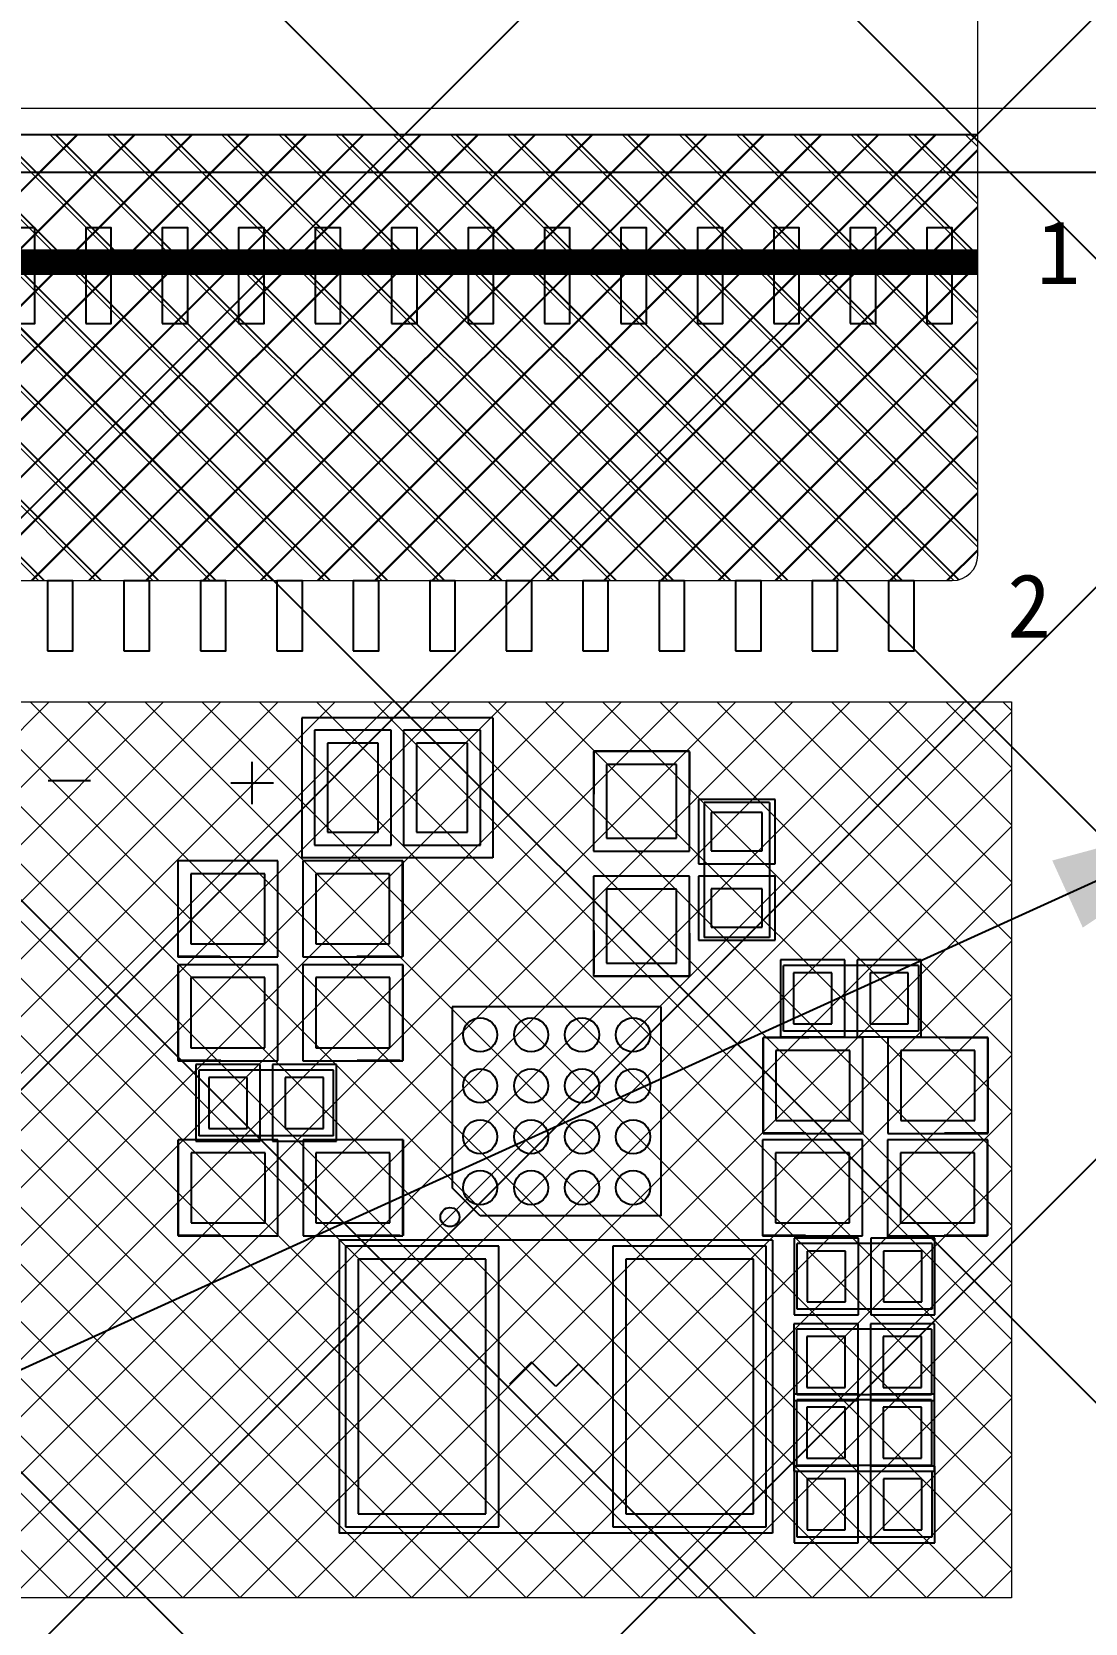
# Model space of a CAD drawing. Header units: millimetres. Extents: x 1773 to 2105, y 395 to 649.
# Drawn here: x 2013.09 to 2021.35, y 526.49 to 538.99 of the extents above; entities that cross this region are included whole.
import ezdxf

# ---------------------------------------------------------------- set-up
doc = ezdxf.new("R2010")
doc.units = ezdxf.units.MM
for name, color, linetype in [('dim', 3, 'Continuous'), ('DST', 253, 'Continuous'), ('TopLayer', 1, 'Continuous'), ('TopOverlay', 2, 'Continuous'), ('TopPaste', 8, 'Continuous'), ('TopSolder', 216, 'Continuous')]:
    doc.layers.add(name, color=color, linetype=linetype)
doc.layers.add('FPC', color=40, linetype='Continuous', lineweight=20)
doc.styles.add('宋体', font='')
doc.styles.get('宋体').set_extended_font_data('SimSun')
doc.dimstyles.new('Z0.8', dxfattribs={"dimscale": 0.8, "dimtxt": 2.5, "dimasz": 2.2, "dimexe": 1.25, "dimexo": 0.625, "dimtad": 0, "dimdsep": 46, "dimtxsty": '宋体', "dimcen": 2.5, "dimadec": 0, "dimazin": 0, "dimtfac": 1, "dimtmove": 0, "dimatfit": 3, "dimfxl": 1, "dimlwd": 25, "dimlwe": 25, "dimarcsym": 0})

# ---------------------------------------------------------------- blocks, each defined once
blk = doc.blocks.new('A$C305E440D')
at = {"layer": 'dim', "ltscale": 0.01}
for points in [[(0.808, 10.393), (0.808, 10.593), (0.058, 10.593), (0.058, 10.393)], [(3.378, 10.093), (3.378, 10.293), (2.828, 10.293), (2.828, 10.093)], [(0.808, 9.793), (0.808, 9.993), (0.058, 9.993), (0.058, 9.793)], [(3.378, 9.493), (3.378, 9.693), (2.828, 9.693), (2.828, 9.493)], [(0.808, 9.193), (0.808, 9.393), (0.058, 9.393), (0.058, 9.193)], [(3.378, 8.893), (3.378, 9.093), (2.828, 9.093), (2.828, 8.893)], [(0.808, 8.593), (0.808, 8.793), (0.058, 8.793), (0.058, 8.593)], [(3.378, 8.293), (3.378, 8.493), (2.828, 8.493), (2.828, 8.293)], [(0.808, 7.993), (0.808, 8.193), (0.058, 8.193), (0.058, 7.993)], [(3.378, 7.693), (3.378, 7.893), (2.828, 7.893), (2.828, 7.693)], [(0.808, 7.393), (0.808, 7.593), (0.058, 7.593), (0.058, 7.393)], [(3.378, 7.093), (3.378, 7.293), (2.828, 7.293), (2.828, 7.093)], [(0.808, 6.793), (0.808, 6.993), (0.058, 6.993), (0.058, 6.793)], [(3.378, 6.493), (3.378, 6.693), (2.828, 6.693), (2.828, 6.493)], [(0.808, 6.193), (0.808, 6.393), (0.058, 6.393), (0.058, 6.193)], [(3.378, 5.893), (3.378, 6.093), (2.828, 6.093), (2.828, 5.893)], [(0.808, 5.593), (0.808, 5.793), (0.058, 5.793), (0.058, 5.593)], [(3.378, 5.293), (3.378, 5.493), (2.828, 5.493), (2.828, 5.293)], [(0.808, 4.993), (0.808, 5.193), (0.058, 5.193), (0.058, 4.993)], [(3.378, 4.693), (3.378, 4.893), (2.828, 4.893), (2.828, 4.693)], [(0.808, 4.393), (0.808, 4.593), (0.058, 4.593), (0.058, 4.393)], [(3.378, 4.093), (3.378, 4.293), (2.828, 4.293), (2.828, 4.093)], [(0.808, 3.793), (0.808, 3.993), (0.058, 3.993), (0.058, 3.793)], [(3.378, 3.493), (3.378, 3.693), (2.828, 3.693), (2.828, 3.493)], [(0.808, 3.193), (0.808, 3.393), (0.058, 3.393), (0.058, 3.193)], [(3.378, 2.893), (3.378, 3.093), (2.828, 3.093), (2.828, 2.893)], [(0.808, 2.593), (0.808, 2.793), (0.058, 2.793), (0.058, 2.593)], [(3.378, 2.293), (3.378, 2.493), (2.828, 2.493), (2.828, 2.293)], [(0.808, 1.993), (0.808, 2.193), (0.058, 2.193), (0.058, 1.993)], [(3.378, 1.693), (3.378, 1.893), (2.828, 1.893), (2.828, 1.693)], [(0.808, 1.393), (0.808, 1.593), (0.058, 1.593), (0.058, 1.393)]]:
    blk.add_lwpolyline(points, close=True, dxfattribs=at)
at = {"layer": 'dim', "ltscale": 0.01, "char_height": 0.5, "width": 1.55571, "attachment_point": 1, "rotation": 90}
for s, insert in [('1', (0, 11.257)), ('2', (2.774, 11.026)), ('31', (0.019, 0)), ('30', (2.973, 0.013))]:
    blk.add_mtext(s, dxfattribs=dict(at, insert=insert))
blk = doc.blocks.new('er3333')
at = {"ltscale": 0.01}
h = blk.add_hatch(dxfattribs=at)
h.set_pattern_fill('ANSI37', color=0, scale=0.1, style=0)
h.set_pattern_definition([(135, (3107.88084, -193.00756), (0.2245064, 0.2245064), []), (45, (3107.88084, -193.00756), (0.2245064, -0.2245064), [])])
h.paths.add_polyline_path([(1647.95, 478.854), (1647.95, 482.154, -0.414214), (1648.15, 482.354), (1657.35, 482.354, -0.414214), (1657.55, 482.154), (1657.55, 478.854)])
at = {"color": 0, "ltscale": 0.01}
blk.add_line((1647.95, 478.854), (1657.55, 478.854), dxfattribs=at)
at = {"layer": 'dim', "color": 0, "ltscale": 0.01, "const_width": 0.2}
blk.add_lwpolyline([(1657.55, 479.854), (1647.95, 479.854)], dxfattribs=at)
at = {"layer": 'FPC'}
for p, q in [((1657.35, 482.354), (1648.15, 482.354)), ((1647.95, 482.154), (1647.95, 477.409))]:
    blk.add_line(p, q, dxfattribs=at)
blk.add_arc((1648.15, 482.154), 0.2, 90, 180, dxfattribs=at)
blk = doc.blocks.new('BV6802_1')
at = {"layer": 'TopLayer'}
for centre in [(0, 0.04724), (0.01575, 0.04724), (0.0315, 0.04724), (0.04724, 0.04724), (0, 0.0315), (0.01575, 0.0315), (0.0315, 0.0315), (0.04724, 0.0315), (0, 0.01575), (0.01575, 0.01575), (0.0315, 0.01575), (0.04724, 0.01575), (0, 0), (0.01575, 0), (0.0315, 0), (0.04724, 0)]:
    blk.add_circle(centre, 0.00528, dxfattribs=at)
at = {"layer": 'TopOverlay'}
for p, q in [((-0.00866, 0.05591), (-0.00866, 0)), ((0.05591, 0.05591), (-0.00866, 0.05591)), ((0.05591, -0.00866), (0.05591, 0.05591)), ((0, -0.00866), (-0.00866, 0)), ((0.05591, -0.00866), (0, -0.00866))]:
    blk.add_line(p, q, dxfattribs=at)
blk.add_circle((-0.00932, -0.00907), 0.00295, dxfattribs=at)
at = {"layer": 'TopPaste'}
for centre in [(0, 0.04724), (0.01575, 0.04724), (0.0315, 0.04724), (0.04724, 0.04724), (0, 0.0315), (0.01575, 0.0315), (0.0315, 0.0315), (0.04724, 0.0315), (0, 0.01575), (0.01575, 0.01575), (0.0315, 0.01575), (0.04724, 0.01575), (0, 0), (0.01575, 0), (0.0315, 0), (0.04724, 0)]:
    blk.add_circle(centre, 0.00528, dxfattribs=at)
blk = doc.blocks.new('0201_3')
at = {"layer": 'TopLayer'}
for p, q in [((0.00591, 0.00787), (-0.00591, 0.00787)), ((-0.00591, 0.00787), (-0.00591, -0.00787)), ((0.00591, -0.00787), (0.00591, 0.00787)), ((0.02953, 0.00787), (0.01772, 0.00787)), ((0.01772, 0.00787), (0.01772, -0.00787)), ((0.02953, -0.00787), (0.02953, 0.00787)), ((-0.00591, -0.00787), (0.00591, -0.00787)), ((0.01772, -0.00787), (0.02953, -0.00787))]:
    blk.add_line(p, q, dxfattribs=at)
at = {"layer": 'TopOverlay'}
for p, q in [((0.03262, 0.01012), (-0.00903, 0.01012)), ((-0.00903, -0.01016), (-0.00903, 0.01012)), ((0.03262, -0.01016), (0.03262, 0.01012)), ((0.03262, -0.01016), (-0.00903, -0.01016))]:
    blk.add_line(p, q, dxfattribs=at)
at = {"layer": 'TopPaste'}
for p, q in [((0.00591, 0.00787), (-0.00591, 0.00787)), ((-0.00591, 0.00787), (-0.00591, -0.00787)), ((0.00591, -0.00787), (0.00591, 0.00787)), ((0.02953, 0.00787), (0.01772, 0.00787)), ((0.01772, 0.00787), (0.01772, -0.00787)), ((0.02953, -0.00787), (0.02953, 0.00787)), ((-0.00591, -0.00787), (0.00591, -0.00787)), ((0.01772, -0.00787), (0.02953, -0.00787))]:
    blk.add_line(p, q, dxfattribs=at)
at = {"layer": 'TopSolder'}
for p, q in [((0.00991, 0.01187), (-0.00991, 0.01187)), ((-0.00991, 0.01187), (-0.00991, -0.01187)), ((0.00991, -0.01187), (0.00991, 0.01187)), ((0.03353, 0.01187), (0.01372, 0.01187)), ((0.01372, 0.01187), (0.01372, -0.01187)), ((0.03353, -0.01187), (0.03353, 0.01187)), ((-0.00991, -0.01187), (0.00991, -0.01187)), ((0.01372, -0.01187), (0.03353, -0.01187))]:
    blk.add_line(p, q, dxfattribs=at)
blk = doc.blocks.new('0201_4')
at = {"layer": 'TopLayer'}
for p, q in [((0.00591, 0.00787), (-0.00591, 0.00787)), ((-0.00591, 0.00787), (-0.00591, -0.00787)), ((0.00591, -0.00787), (0.00591, 0.00787)), ((0.02953, 0.00787), (0.01772, 0.00787)), ((0.01772, 0.00787), (0.01772, -0.00787)), ((0.02953, -0.00787), (0.02953, 0.00787)), ((-0.00591, -0.00787), (0.00591, -0.00787)), ((0.01772, -0.00787), (0.02953, -0.00787))]:
    blk.add_line(p, q, dxfattribs=at)
at = {"layer": 'TopOverlay'}
for p, q in [((-0.00903, 0.01012), (0.03262, 0.01012)), ((-0.00903, -0.01016), (-0.00903, 0.01012)), ((0.03262, 0.01012), (0.03262, -0.01016)), ((-0.00903, -0.01016), (0.03262, -0.01016))]:
    blk.add_line(p, q, dxfattribs=at)
at = {"layer": 'TopPaste'}
for p, q in [((0.00591, 0.00787), (-0.00591, 0.00787)), ((-0.00591, 0.00787), (-0.00591, -0.00787)), ((0.00591, -0.00787), (0.00591, 0.00787)), ((0.02953, 0.00787), (0.01772, 0.00787)), ((0.01772, 0.00787), (0.01772, -0.00787)), ((0.02953, -0.00787), (0.02953, 0.00787)), ((-0.00591, -0.00787), (0.00591, -0.00787)), ((0.01772, -0.00787), (0.02953, -0.00787))]:
    blk.add_line(p, q, dxfattribs=at)
at = {"layer": 'TopSolder'}
for p, q in [((0.00991, 0.01187), (-0.00991, 0.01187)), ((-0.00991, 0.01187), (-0.00991, -0.01187)), ((0.00991, -0.01187), (0.00991, 0.01187)), ((0.03353, 0.01187), (0.01372, 0.01187)), ((0.01372, 0.01187), (0.01372, -0.01187)), ((0.03353, -0.01187), (0.03353, 0.01187)), ((-0.00991, -0.01187), (0.00991, -0.01187)), ((0.01372, -0.01187), (0.03353, -0.01187))]:
    blk.add_line(p, q, dxfattribs=at)
blk = doc.blocks.new('2_2_H_1_8A_201610_7')
at = {"layer": 'TopLayer'}
for p, q in [((0.01969, 0.03937), (-0.01969, 0.03937)), ((-0.01969, 0.03937), (-0.01969, -0.03937)), ((0.01969, -0.03937), (0.01969, 0.03937)), ((0.10236, 0.03937), (0.06299, 0.03937)), ((0.06299, 0.03937), (0.06299, -0.03937)), ((0.10236, -0.03937), (0.10236, 0.03937)), ((-0.01969, -0.03937), (0.01969, -0.03937)), ((0.06299, -0.03937), (0.10236, -0.03937))]:
    blk.add_line(p, q, dxfattribs=at)
at = {"layer": 'TopOverlay'}
for p, q in [((-0.02559, 0.04528), (0.10827, 0.04528)), ((-0.02559, -0.04528), (-0.02559, 0.04528)), ((0.10827, -0.04528), (0.10827, 0.04528)), ((0.02815, -0.00075), (0.03437, -0.00697)), ((0.03437, -0.00697), (0.04134, 0)), ((0.04134, 0), (0.0489, -0.00756)), ((0.0489, -0.00756), (0.05567, -0.00079)), ((-0.02559, -0.04528), (0.10827, -0.04528))]:
    blk.add_line(p, q, dxfattribs=at)
at = {"layer": 'TopPaste'}
for p, q in [((0.01969, 0.03937), (-0.01969, 0.03937)), ((-0.01969, 0.03937), (-0.01969, -0.03937)), ((0.01969, -0.03937), (0.01969, 0.03937)), ((0.10236, 0.03937), (0.06299, 0.03937)), ((0.06299, 0.03937), (0.06299, -0.03937)), ((0.10236, -0.03937), (0.10236, 0.03937)), ((-0.01969, -0.03937), (0.01969, -0.03937)), ((0.06299, -0.03937), (0.10236, -0.03937))]:
    blk.add_line(p, q, dxfattribs=at)
at = {"layer": 'TopSolder'}
for p, q in [((0.02369, 0.04337), (-0.02369, 0.04337)), ((-0.02369, 0.04337), (-0.02369, -0.04337)), ((0.02369, -0.04337), (0.02369, 0.04337)), ((0.10636, 0.04337), (0.05899, 0.04337)), ((0.05899, 0.04337), (0.05899, -0.04337)), ((0.10636, -0.04337), (0.10636, 0.04337)), ((-0.02369, -0.04337), (0.02369, -0.04337)), ((0.05899, -0.04337), (0.10636, -0.04337))]:
    blk.add_line(p, q, dxfattribs=at)
blk = doc.blocks.new('LRB521BS_30T5G_SDO882_0_48_9')
at = {"layer": 'TopLayer'}
for p, q in [((0.00787, 0.01378), (-0.00787, 0.01378)), ((-0.00787, 0.01378), (-0.00787, -0.01378)), ((0.00787, -0.01378), (0.00787, 0.01378)), ((0.03543, 0.01378), (0.01969, 0.01378)), ((0.01969, 0.01378), (0.01969, -0.01378)), ((0.03543, -0.01378), (0.03543, 0.01378)), ((-0.00787, -0.01378), (0.00787, -0.01378)), ((0.01969, -0.01378), (0.03543, -0.01378))]:
    blk.add_line(p, q, dxfattribs=at)
at = {"layer": 'TopOverlay'}
for p, q in [((-0.01575, 0.02165), (0.04331, 0.02165)), ((-0.01575, -0.02165), (-0.01575, 0.02165)), ((0.04331, -0.02165), (0.04331, 0.02165)), ((0.05865, 0.00511), (0.05865, -0.00801)), ((0.05209, -0.00145), (0.06521, -0.00145)), ((0.10856, -0.00214), (0.12168, -0.00214)), ((-0.01575, -0.02165), (0.04331, -0.02165))]:
    blk.add_line(p, q, dxfattribs=at)
at = {"layer": 'TopPaste'}
for p, q in [((0.00787, 0.01378), (-0.00787, 0.01378)), ((-0.00787, 0.01378), (-0.00787, -0.01378)), ((0.00787, -0.01378), (0.00787, 0.01378)), ((0.03543, 0.01378), (0.01969, 0.01378)), ((0.01969, 0.01378), (0.01969, -0.01378)), ((0.03543, -0.01378), (0.03543, 0.01378)), ((-0.00787, -0.01378), (0.00787, -0.01378)), ((0.01969, -0.01378), (0.03543, -0.01378))]:
    blk.add_line(p, q, dxfattribs=at)
at = {"layer": 'TopSolder'}
for p, q in [((0.01187, 0.01778), (-0.01187, 0.01778)), ((-0.01187, 0.01778), (-0.01187, -0.01778)), ((0.01187, -0.01778), (0.01187, 0.01778)), ((0.03943, 0.01778), (0.01569, 0.01778)), ((0.01569, 0.01778), (0.01569, -0.01778)), ((0.03943, -0.01778), (0.03943, 0.01778)), ((-0.01187, -0.01778), (0.01187, -0.01778)), ((0.01569, -0.01778), (0.03943, -0.01778))]:
    blk.add_line(p, q, dxfattribs=at)
blk = doc.blocks.new('PCBC_________1_11')
at = {"layer": 'TopLayer'}
for p, q in [((-0.01142, 0.01083), (-0.01142, -0.01083)), ((0.01142, 0.01083), (-0.01142, 0.01083)), ((0.01142, -0.01083), (0.01142, 0.01083)), ((0.02717, 0.01083), (0.02717, -0.01083)), ((0.05, 0.01083), (0.02717, 0.01083)), ((0.05, -0.01083), (0.05, 0.01083)), ((-0.01142, -0.01083), (0.01142, -0.01083)), ((0.02717, -0.01083), (0.05, -0.01083))]:
    blk.add_line(p, q, dxfattribs=at)
at = {"layer": 'TopOverlay'}
for p, q in [((-0.01547, -0.01476), (-0.01547, 0.01476)), ((-0.0013, 0.01476), (-0.01461, 0.01476)), ((0.05413, 0.01476), (0.04083, 0.01476)), ((0.05406, -0.01476), (0.05406, 0.01476)), ((-0.0022, -0.01476), (-0.01551, -0.01476)), ((0.05394, -0.01476), (0.04063, -0.01476))]:
    blk.add_line(p, q, dxfattribs=at)
at = {"layer": 'TopPaste'}
for p, q in [((-0.01142, 0.01083), (-0.01142, -0.01083)), ((0.01142, 0.01083), (-0.01142, 0.01083)), ((0.01142, -0.01083), (0.01142, 0.01083)), ((0.02717, 0.01083), (0.02717, -0.01083)), ((0.05, 0.01083), (0.02717, 0.01083)), ((0.05, -0.01083), (0.05, 0.01083)), ((-0.01142, -0.01083), (0.01142, -0.01083)), ((0.02717, -0.01083), (0.05, -0.01083))]:
    blk.add_line(p, q, dxfattribs=at)
at = {"layer": 'TopSolder'}
for p, q in [((-0.01542, 0.01483), (-0.01542, -0.01483)), ((0.01542, 0.01483), (-0.01542, 0.01483)), ((0.01542, -0.01483), (0.01542, 0.01483)), ((0.02317, 0.01483), (0.02317, -0.01483)), ((0.054, 0.01483), (0.02317, 0.01483)), ((0.054, -0.01483), (0.054, 0.01483)), ((-0.01542, -0.01483), (0.01542, -0.01483)), ((0.02317, -0.01483), (0.054, -0.01483))]:
    blk.add_line(p, q, dxfattribs=at)
blk = doc.blocks.new('PCBC_________1_12')
at = {"layer": 'TopLayer'}
for p, q in [((-0.01142, 0.01083), (-0.01142, -0.01083)), ((0.01142, 0.01083), (-0.01142, 0.01083)), ((0.01142, -0.01083), (0.01142, 0.01083)), ((0.02717, 0.01083), (0.02717, -0.01083)), ((0.05, 0.01083), (0.02717, 0.01083)), ((0.05, -0.01083), (0.05, 0.01083)), ((-0.01142, -0.01083), (0.01142, -0.01083)), ((0.02717, -0.01083), (0.05, -0.01083))]:
    blk.add_line(p, q, dxfattribs=at)
at = {"layer": 'TopOverlay'}
for p, q in [((-0.01547, 0.01476), (-0.01547, -0.01476)), ((-0.0013, 0.01476), (-0.01461, 0.01476)), ((0.05413, 0.01476), (0.04083, 0.01476)), ((0.05406, 0.01476), (0.05406, -0.01476)), ((-0.0022, -0.01476), (-0.01551, -0.01476)), ((0.05394, -0.01476), (0.04063, -0.01476))]:
    blk.add_line(p, q, dxfattribs=at)
at = {"layer": 'TopPaste'}
for p, q in [((-0.01142, 0.01083), (-0.01142, -0.01083)), ((0.01142, 0.01083), (-0.01142, 0.01083)), ((0.01142, -0.01083), (0.01142, 0.01083)), ((0.02717, 0.01083), (0.02717, -0.01083)), ((0.05, 0.01083), (0.02717, 0.01083)), ((0.05, -0.01083), (0.05, 0.01083)), ((-0.01142, -0.01083), (0.01142, -0.01083)), ((0.02717, -0.01083), (0.05, -0.01083))]:
    blk.add_line(p, q, dxfattribs=at)
at = {"layer": 'TopSolder'}
for p, q in [((-0.01542, 0.01483), (-0.01542, -0.01483)), ((0.01542, 0.01483), (-0.01542, 0.01483)), ((0.01542, -0.01483), (0.01542, 0.01483)), ((0.02317, 0.01483), (0.02317, -0.01483)), ((0.054, 0.01483), (0.02317, 0.01483)), ((0.054, -0.01483), (0.054, 0.01483)), ((-0.01542, -0.01483), (0.01542, -0.01483)), ((0.02317, -0.01483), (0.054, -0.01483))]:
    blk.add_line(p, q, dxfattribs=at)
blk = doc.blocks.new('PCBC_________1_13')
at = {"layer": 'TopLayer'}
for p, q in [((-0.01142, 0.01083), (-0.01142, -0.01083)), ((0.01142, 0.01083), (-0.01142, 0.01083)), ((0.01142, -0.01083), (0.01142, 0.01083)), ((0.02717, 0.01083), (0.02717, -0.01083)), ((0.05, 0.01083), (0.02717, 0.01083)), ((0.05, -0.01083), (0.05, 0.01083)), ((-0.01142, -0.01083), (0.01142, -0.01083)), ((0.02717, -0.01083), (0.05, -0.01083))]:
    blk.add_line(p, q, dxfattribs=at)
at = {"layer": 'TopOverlay'}
for p, q in [((-0.01547, 0.01476), (-0.01547, -0.01476)), ((-0.0013, 0.01476), (-0.01461, 0.01476)), ((0.05413, 0.01476), (0.04083, 0.01476)), ((0.05406, 0.01476), (0.05406, -0.01476)), ((-0.0022, -0.01476), (-0.01551, -0.01476)), ((0.05394, -0.01476), (0.04063, -0.01476))]:
    blk.add_line(p, q, dxfattribs=at)
at = {"layer": 'TopPaste'}
for p, q in [((-0.01142, 0.01083), (-0.01142, -0.01083)), ((0.01142, 0.01083), (-0.01142, 0.01083)), ((0.01142, -0.01083), (0.01142, 0.01083)), ((0.02717, 0.01083), (0.02717, -0.01083)), ((0.05, 0.01083), (0.02717, 0.01083)), ((0.05, -0.01083), (0.05, 0.01083)), ((-0.01142, -0.01083), (0.01142, -0.01083)), ((0.02717, -0.01083), (0.05, -0.01083))]:
    blk.add_line(p, q, dxfattribs=at)
at = {"layer": 'TopSolder'}
for p, q in [((-0.01542, 0.01483), (-0.01542, -0.01483)), ((0.01542, 0.01483), (-0.01542, 0.01483)), ((0.01542, -0.01483), (0.01542, 0.01483)), ((0.02317, 0.01483), (0.02317, -0.01483)), ((0.054, 0.01483), (0.02317, 0.01483)), ((0.054, -0.01483), (0.054, 0.01483)), ((-0.01542, -0.01483), (0.01542, -0.01483)), ((0.02317, -0.01483), (0.054, -0.01483))]:
    blk.add_line(p, q, dxfattribs=at)
blk = doc.blocks.new('PCBC_________1_14')
at = {"layer": 'TopLayer'}
for p, q in [((-0.01142, 0.01083), (-0.01142, -0.01083)), ((0.01142, 0.01083), (-0.01142, 0.01083)), ((0.01142, -0.01083), (0.01142, 0.01083)), ((0.02717, 0.01083), (0.02717, -0.01083)), ((0.05, 0.01083), (0.02717, 0.01083)), ((0.05, -0.01083), (0.05, 0.01083)), ((-0.01142, -0.01083), (0.01142, -0.01083)), ((0.02717, -0.01083), (0.05, -0.01083))]:
    blk.add_line(p, q, dxfattribs=at)
at = {"layer": 'TopOverlay'}
for p, q in [((-0.01547, -0.01476), (-0.01547, 0.01476)), ((-0.01461, 0.01476), (-0.0013, 0.01476)), ((0.04083, 0.01476), (0.05413, 0.01476)), ((0.05406, -0.01476), (0.05406, 0.01476)), ((-0.01551, -0.01476), (-0.0022, -0.01476)), ((0.04063, -0.01476), (0.05394, -0.01476))]:
    blk.add_line(p, q, dxfattribs=at)
at = {"layer": 'TopPaste'}
for p, q in [((-0.01142, 0.01083), (-0.01142, -0.01083)), ((0.01142, 0.01083), (-0.01142, 0.01083)), ((0.01142, -0.01083), (0.01142, 0.01083)), ((0.02717, 0.01083), (0.02717, -0.01083)), ((0.05, 0.01083), (0.02717, 0.01083)), ((0.05, -0.01083), (0.05, 0.01083)), ((-0.01142, -0.01083), (0.01142, -0.01083)), ((0.02717, -0.01083), (0.05, -0.01083))]:
    blk.add_line(p, q, dxfattribs=at)
at = {"layer": 'TopSolder'}
for p, q in [((-0.01542, 0.01483), (-0.01542, -0.01483)), ((0.01542, 0.01483), (-0.01542, 0.01483)), ((0.01542, -0.01483), (0.01542, 0.01483)), ((0.02317, 0.01483), (0.02317, -0.01483)), ((0.054, 0.01483), (0.02317, 0.01483)), ((0.054, -0.01483), (0.054, 0.01483)), ((-0.01542, -0.01483), (0.01542, -0.01483)), ((0.02317, -0.01483), (0.054, -0.01483))]:
    blk.add_line(p, q, dxfattribs=at)
blk = doc.blocks.new('PCBC_________1_15')
at = {"layer": 'TopLayer'}
for p, q in [((-0.01142, 0.01083), (-0.01142, -0.01083)), ((0.01142, 0.01083), (-0.01142, 0.01083)), ((0.01142, -0.01083), (0.01142, 0.01083)), ((0.02717, 0.01083), (0.02717, -0.01083)), ((0.05, 0.01083), (0.02717, 0.01083)), ((0.05, -0.01083), (0.05, 0.01083)), ((-0.01142, -0.01083), (0.01142, -0.01083)), ((0.02717, -0.01083), (0.05, -0.01083))]:
    blk.add_line(p, q, dxfattribs=at)
at = {"layer": 'TopOverlay'}
for p, q in [((-0.01547, -0.01476), (-0.01547, 0.01476)), ((-0.01461, 0.01476), (-0.0013, 0.01476)), ((0.04083, 0.01476), (0.05413, 0.01476)), ((0.05406, -0.01476), (0.05406, 0.01476)), ((-0.01551, -0.01476), (-0.0022, -0.01476)), ((0.04063, -0.01476), (0.05394, -0.01476))]:
    blk.add_line(p, q, dxfattribs=at)
at = {"layer": 'TopPaste'}
for p, q in [((-0.01142, 0.01083), (-0.01142, -0.01083)), ((0.01142, 0.01083), (-0.01142, 0.01083)), ((0.01142, -0.01083), (0.01142, 0.01083)), ((0.02717, 0.01083), (0.02717, -0.01083)), ((0.05, 0.01083), (0.02717, 0.01083)), ((0.05, -0.01083), (0.05, 0.01083)), ((-0.01142, -0.01083), (0.01142, -0.01083)), ((0.02717, -0.01083), (0.05, -0.01083))]:
    blk.add_line(p, q, dxfattribs=at)
at = {"layer": 'TopSolder'}
for p, q in [((-0.01542, 0.01483), (-0.01542, -0.01483)), ((0.01542, 0.01483), (-0.01542, 0.01483)), ((0.01542, -0.01483), (0.01542, 0.01483)), ((0.02317, 0.01483), (0.02317, -0.01483)), ((0.054, 0.01483), (0.02317, 0.01483)), ((0.054, -0.01483), (0.054, 0.01483)), ((-0.01542, -0.01483), (0.01542, -0.01483)), ((0.02317, -0.01483), (0.054, -0.01483))]:
    blk.add_line(p, q, dxfattribs=at)
blk = doc.blocks.new('0201_16')
at = {"layer": 'TopLayer'}
for p, q in [((0.00591, 0.00787), (-0.00591, 0.00787)), ((-0.00591, 0.00787), (-0.00591, -0.00787)), ((0.00591, -0.00787), (0.00591, 0.00787)), ((0.02953, 0.00787), (0.01772, 0.00787)), ((0.01772, 0.00787), (0.01772, -0.00787)), ((0.02953, -0.00787), (0.02953, 0.00787)), ((-0.00591, -0.00787), (0.00591, -0.00787)), ((0.01772, -0.00787), (0.02953, -0.00787))]:
    blk.add_line(p, q, dxfattribs=at)
at = {"layer": 'TopOverlay'}
for p, q in [((0.03262, 0.01012), (-0.00903, 0.01012)), ((-0.00903, 0.01012), (-0.00903, -0.01016)), ((0.03262, -0.01016), (0.03262, 0.01012)), ((0.03262, -0.01016), (-0.00903, -0.01016))]:
    blk.add_line(p, q, dxfattribs=at)
at = {"layer": 'TopPaste'}
for p, q in [((0.00591, 0.00787), (-0.00591, 0.00787)), ((-0.00591, 0.00787), (-0.00591, -0.00787)), ((0.00591, -0.00787), (0.00591, 0.00787)), ((0.02953, 0.00787), (0.01772, 0.00787)), ((0.01772, 0.00787), (0.01772, -0.00787)), ((0.02953, -0.00787), (0.02953, 0.00787)), ((-0.00591, -0.00787), (0.00591, -0.00787)), ((0.01772, -0.00787), (0.02953, -0.00787))]:
    blk.add_line(p, q, dxfattribs=at)
at = {"layer": 'TopSolder'}
for p, q in [((0.00991, 0.01187), (-0.00991, 0.01187)), ((-0.00991, 0.01187), (-0.00991, -0.01187)), ((0.00991, -0.01187), (0.00991, 0.01187)), ((0.03353, 0.01187), (0.01372, 0.01187)), ((0.01372, 0.01187), (0.01372, -0.01187)), ((0.03353, -0.01187), (0.03353, 0.01187)), ((-0.00991, -0.01187), (0.00991, -0.01187)), ((0.01372, -0.01187), (0.03353, -0.01187))]:
    blk.add_line(p, q, dxfattribs=at)
blk = doc.blocks.new('PCBC_________1_17')
at = {"layer": 'TopLayer'}
for p, q in [((-0.01142, 0.01083), (-0.01142, -0.01083)), ((0.01142, 0.01083), (-0.01142, 0.01083)), ((0.01142, -0.01083), (0.01142, 0.01083)), ((0.02717, 0.01083), (0.02717, -0.01083)), ((0.05, 0.01083), (0.02717, 0.01083)), ((0.05, -0.01083), (0.05, 0.01083)), ((-0.01142, -0.01083), (0.01142, -0.01083)), ((0.02717, -0.01083), (0.05, -0.01083))]:
    blk.add_line(p, q, dxfattribs=at)
at = {"layer": 'TopOverlay'}
for p, q in [((-0.01547, -0.01476), (-0.01547, 0.01476)), ((-0.01461, 0.01476), (-0.0013, 0.01476)), ((0.04083, 0.01476), (0.05413, 0.01476)), ((0.05406, -0.01476), (0.05406, 0.01476)), ((-0.01551, -0.01476), (-0.0022, -0.01476)), ((0.04063, -0.01476), (0.05394, -0.01476))]:
    blk.add_line(p, q, dxfattribs=at)
at = {"layer": 'TopPaste'}
for p, q in [((-0.01142, 0.01083), (-0.01142, -0.01083)), ((0.01142, 0.01083), (-0.01142, 0.01083)), ((0.01142, -0.01083), (0.01142, 0.01083)), ((0.02717, 0.01083), (0.02717, -0.01083)), ((0.05, 0.01083), (0.02717, 0.01083)), ((0.05, -0.01083), (0.05, 0.01083)), ((-0.01142, -0.01083), (0.01142, -0.01083)), ((0.02717, -0.01083), (0.05, -0.01083))]:
    blk.add_line(p, q, dxfattribs=at)
at = {"layer": 'TopSolder'}
for p, q in [((-0.01542, 0.01483), (-0.01542, -0.01483)), ((0.01542, 0.01483), (-0.01542, 0.01483)), ((0.01542, -0.01483), (0.01542, 0.01483)), ((0.02317, 0.01483), (0.02317, -0.01483)), ((0.054, 0.01483), (0.02317, 0.01483)), ((0.054, -0.01483), (0.054, 0.01483)), ((-0.01542, -0.01483), (0.01542, -0.01483)), ((0.02317, -0.01483), (0.054, -0.01483))]:
    blk.add_line(p, q, dxfattribs=at)
blk = doc.blocks.new('0201_22')
at = {"layer": 'TopLayer'}
for p, q in [((0.00591, 0.00787), (-0.00591, 0.00787)), ((-0.00591, 0.00787), (-0.00591, -0.00787)), ((0.00591, -0.00787), (0.00591, 0.00787)), ((0.02953, 0.00787), (0.01772, 0.00787)), ((0.01772, 0.00787), (0.01772, -0.00787)), ((0.02953, -0.00787), (0.02953, 0.00787)), ((-0.00591, -0.00787), (0.00591, -0.00787)), ((0.01772, -0.00787), (0.02953, -0.00787))]:
    blk.add_line(p, q, dxfattribs=at)
at = {"layer": 'TopOverlay'}
for p, q in [((-0.00903, 0.01012), (0.03262, 0.01012)), ((-0.00903, -0.01016), (-0.00903, 0.01012)), ((0.03262, 0.01012), (0.03262, -0.01016)), ((-0.00903, -0.01016), (0.03262, -0.01016))]:
    blk.add_line(p, q, dxfattribs=at)
at = {"layer": 'TopPaste'}
for p, q in [((0.00591, 0.00787), (-0.00591, 0.00787)), ((-0.00591, 0.00787), (-0.00591, -0.00787)), ((0.00591, -0.00787), (0.00591, 0.00787)), ((0.02953, 0.00787), (0.01772, 0.00787)), ((0.01772, 0.00787), (0.01772, -0.00787)), ((0.02953, -0.00787), (0.02953, 0.00787)), ((-0.00591, -0.00787), (0.00591, -0.00787)), ((0.01772, -0.00787), (0.02953, -0.00787))]:
    blk.add_line(p, q, dxfattribs=at)
at = {"layer": 'TopSolder'}
for p, q in [((0.00991, 0.01187), (-0.00991, 0.01187)), ((-0.00991, 0.01187), (-0.00991, -0.01187)), ((0.00991, -0.01187), (0.00991, 0.01187)), ((0.03353, 0.01187), (0.01372, 0.01187)), ((0.01372, 0.01187), (0.01372, -0.01187)), ((0.03353, -0.01187), (0.03353, 0.01187)), ((-0.00991, -0.01187), (0.00991, -0.01187)), ((0.01372, -0.01187), (0.03353, -0.01187))]:
    blk.add_line(p, q, dxfattribs=at)
blk = doc.blocks.new('0201_23')
at = {"layer": 'TopLayer'}
for p, q in [((0.00591, 0.00787), (-0.00591, 0.00787)), ((-0.00591, 0.00787), (-0.00591, -0.00787)), ((0.00591, -0.00787), (0.00591, 0.00787)), ((0.02953, 0.00787), (0.01772, 0.00787)), ((0.01772, 0.00787), (0.01772, -0.00787)), ((0.02953, -0.00787), (0.02953, 0.00787)), ((-0.00591, -0.00787), (0.00591, -0.00787)), ((0.01772, -0.00787), (0.02953, -0.00787))]:
    blk.add_line(p, q, dxfattribs=at)
at = {"layer": 'TopOverlay'}
for p, q in [((-0.00903, 0.01012), (0.03262, 0.01012)), ((-0.00903, -0.01016), (-0.00903, 0.01012)), ((0.03262, 0.01012), (0.03262, -0.01016)), ((-0.00903, -0.01016), (0.03262, -0.01016))]:
    blk.add_line(p, q, dxfattribs=at)
at = {"layer": 'TopPaste'}
for p, q in [((0.00591, 0.00787), (-0.00591, 0.00787)), ((-0.00591, 0.00787), (-0.00591, -0.00787)), ((0.00591, -0.00787), (0.00591, 0.00787)), ((0.02953, 0.00787), (0.01772, 0.00787)), ((0.01772, 0.00787), (0.01772, -0.00787)), ((0.02953, -0.00787), (0.02953, 0.00787)), ((-0.00591, -0.00787), (0.00591, -0.00787)), ((0.01772, -0.00787), (0.02953, -0.00787))]:
    blk.add_line(p, q, dxfattribs=at)
at = {"layer": 'TopSolder'}
for p, q in [((0.00991, 0.01187), (-0.00991, 0.01187)), ((-0.00991, 0.01187), (-0.00991, -0.01187)), ((0.00991, -0.01187), (0.00991, 0.01187)), ((0.03353, 0.01187), (0.01372, 0.01187)), ((0.01372, 0.01187), (0.01372, -0.01187)), ((0.03353, -0.01187), (0.03353, 0.01187)), ((-0.00991, -0.01187), (0.00991, -0.01187)), ((0.01372, -0.01187), (0.03353, -0.01187))]:
    blk.add_line(p, q, dxfattribs=at)
blk = doc.blocks.new('0201_30')
at = {"layer": 'TopLayer'}
for p, q in [((0.00591, 0.00787), (-0.00591, 0.00787)), ((-0.00591, 0.00787), (-0.00591, -0.00787)), ((0.00591, -0.00787), (0.00591, 0.00787)), ((0.02953, 0.00787), (0.01772, 0.00787)), ((0.01772, 0.00787), (0.01772, -0.00787)), ((0.02953, -0.00787), (0.02953, 0.00787)), ((-0.00591, -0.00787), (0.00591, -0.00787)), ((0.01772, -0.00787), (0.02953, -0.00787))]:
    blk.add_line(p, q, dxfattribs=at)
at = {"layer": 'TopOverlay'}
for p, q in [((-0.00903, 0.01012), (0.03262, 0.01012)), ((-0.00903, -0.01016), (-0.00903, 0.01012)), ((0.03262, 0.01012), (0.03262, -0.01016)), ((-0.00903, -0.01016), (0.03262, -0.01016))]:
    blk.add_line(p, q, dxfattribs=at)
at = {"layer": 'TopPaste'}
for p, q in [((0.00591, 0.00787), (-0.00591, 0.00787)), ((-0.00591, 0.00787), (-0.00591, -0.00787)), ((0.00591, -0.00787), (0.00591, 0.00787)), ((0.02953, 0.00787), (0.01772, 0.00787)), ((0.01772, 0.00787), (0.01772, -0.00787)), ((0.02953, -0.00787), (0.02953, 0.00787)), ((-0.00591, -0.00787), (0.00591, -0.00787)), ((0.01772, -0.00787), (0.02953, -0.00787))]:
    blk.add_line(p, q, dxfattribs=at)
at = {"layer": 'TopSolder'}
for p, q in [((0.00991, 0.01187), (-0.00991, 0.01187)), ((-0.00991, 0.01187), (-0.00991, -0.01187)), ((0.00991, -0.01187), (0.00991, 0.01187)), ((0.03353, 0.01187), (0.01372, 0.01187)), ((0.01372, 0.01187), (0.01372, -0.01187)), ((0.03353, -0.01187), (0.03353, 0.01187)), ((-0.00991, -0.01187), (0.00991, -0.01187)), ((0.01372, -0.01187), (0.03353, -0.01187))]:
    blk.add_line(p, q, dxfattribs=at)
blk = doc.blocks.new('0201_36')
at = {"layer": 'TopLayer'}
for p, q in [((0.00591, 0.00787), (-0.00591, 0.00787)), ((-0.00591, 0.00787), (-0.00591, -0.00787)), ((0.00591, -0.00787), (0.00591, 0.00787)), ((0.02953, 0.00787), (0.01772, 0.00787)), ((0.01772, 0.00787), (0.01772, -0.00787)), ((0.02953, -0.00787), (0.02953, 0.00787)), ((-0.00591, -0.00787), (0.00591, -0.00787)), ((0.01772, -0.00787), (0.02953, -0.00787))]:
    blk.add_line(p, q, dxfattribs=at)
at = {"layer": 'TopOverlay'}
for p, q in [((-0.00903, 0.01012), (0.03262, 0.01012)), ((-0.00903, -0.01016), (-0.00903, 0.01012)), ((0.03262, 0.01012), (0.03262, -0.01016)), ((-0.00903, -0.01016), (0.03262, -0.01016))]:
    blk.add_line(p, q, dxfattribs=at)
at = {"layer": 'TopPaste'}
for p, q in [((0.00591, 0.00787), (-0.00591, 0.00787)), ((-0.00591, 0.00787), (-0.00591, -0.00787)), ((0.00591, -0.00787), (0.00591, 0.00787)), ((0.02953, 0.00787), (0.01772, 0.00787)), ((0.01772, 0.00787), (0.01772, -0.00787)), ((0.02953, -0.00787), (0.02953, 0.00787)), ((-0.00591, -0.00787), (0.00591, -0.00787)), ((0.01772, -0.00787), (0.02953, -0.00787))]:
    blk.add_line(p, q, dxfattribs=at)
at = {"layer": 'TopSolder'}
for p, q in [((0.00991, 0.01187), (-0.00991, 0.01187)), ((-0.00991, 0.01187), (-0.00991, -0.01187)), ((0.00991, -0.01187), (0.00991, 0.01187)), ((0.03353, 0.01187), (0.01372, 0.01187)), ((0.01372, 0.01187), (0.01372, -0.01187)), ((0.03353, -0.01187), (0.03353, 0.01187)), ((-0.00991, -0.01187), (0.00991, -0.01187)), ((0.01372, -0.01187), (0.03353, -0.01187))]:
    blk.add_line(p, q, dxfattribs=at)

msp = doc.modelspace()

# ---------------------------------------------------------------- hatches: boundary and pattern name
at = {"ltscale": 0.01}
h = msp.add_hatch(dxfattribs=at)
h.set_pattern_fill('ANSI37', color=0, scale=0.1, angle=180, style=0)
h.set_pattern_definition([(315, (560.57935, 1210.03994), (-0.2245064, -0.2245064), []), (225, (560.57935, 1210.03994), (-0.2245064, 0.2245064), [])])
h.paths.add_polyline_path([(2020.51, 538.178), (2020.51, 534.878, -0.414214), (2020.31, 534.678), (2011.11, 534.678, -0.414214), (2010.91, 534.878), (2010.91, 538.178)])
at = {"layer": 'DST', "ltscale": 0.1}
h = msp.add_hatch(dxfattribs=at)
h.set_pattern_fill('ANSI37', color=256, style=0)
h.set_pattern_definition([(45, (132.3813, 15.058), (-2.245064, 2.245064), []), (135, (132.3813, 15.058), (-2.245064, -2.245064), [])])
h.paths.add_polyline_path([(2037.991, 553.024), (2010.603, 553.024), (2010.408, 553.022), (2010.219, 553.016), (2010.033, 553.006), (2009.851, 552.993), (2009.673, 552.976), (2009.498, 552.956), (2009.327, 552.931), (2009.16, 552.904), (2008.997, 552.873), (2008.836, 552.838), (2008.68, 552.801), (2008.526, 552.76), (2008.376, 552.715), (2008.229, 552.668), (2008.085, 552.618), (2007.945, 552.564), (2007.807, 552.507), (2007.673, 552.448), (2007.541, 552.385), (2007.412, 552.32), (2007.286, 552.252), (2007.163, 552.181), (2007.042, 552.107), (2006.924, 552.031), (2006.809, 551.952), (2006.696, 551.87), (2006.586, 551.786), (2006.478, 551.699), (2006.372, 551.61), (2006.268, 551.518), (2006.167, 551.424), (2006.068, 551.327), (2005.971, 551.228), (2005.876, 551.127), (2005.784, 551.023), (2005.694, 550.918), (2005.606, 550.809), (2005.521, 550.699), (2005.439, 550.586), (2005.359, 550.47), (2005.282, 550.352), (2005.207, 550.231), (2005.136, 550.107), (2005.067, 549.981), (2005, 549.852), (2004.937, 549.72), (2004.877, 549.585), (2004.819, 549.447), (2004.765, 549.306), (2004.714, 549.162), (2004.666, 549.015), (2004.621, 548.865), (2004.579, 548.711), (2004.541, 548.555), (2004.505, 548.394), (2004.474, 548.231), (2004.446, 548.064), (2004.421, 547.893), (2004.4, 547.719), (2004.383, 547.541), (2004.369, 547.36), (2004.36, 547.175), (2004.354, 546.986), (2004.352, 546.793), (2004.352, 518.205), (2004.354, 518.057), (2004.36, 517.914), (2004.369, 517.773), (2004.383, 517.636), (2004.4, 517.5), (2004.42, 517.368), (2004.444, 517.238), (2004.472, 517.111), (2004.502, 516.986), (2004.536, 516.864), (2004.572, 516.744), (2004.612, 516.626), (2004.654, 516.51), (2004.699, 516.397), (2004.746, 516.286), (2004.797, 516.177), (2004.849, 516.069), (2004.904, 515.964), (2004.962, 515.861), (2005.021, 515.759), (2005.083, 515.659), (2005.146, 515.562), (2005.212, 515.465), (2005.279, 515.371), (2005.348, 515.278), (2005.419, 515.186), (2005.491, 515.097), (2005.565, 515.008), (2005.64, 514.921), (2005.717, 514.836), (2005.794, 514.752), (2005.872, 514.669), (2006.012, 514.527), (2006.155, 514.39), (2006.3, 514.257), (2006.448, 514.129), (2006.599, 514.005), (2006.753, 513.885), (2006.911, 513.77), (2007.072, 513.659), (2007.236, 513.552), (2007.404, 513.45), (2007.576, 513.353), (2007.752, 513.259), (2007.932, 513.17), (2008.116, 513.086), (2008.305, 513.005), (2008.497, 512.93), (2008.695, 512.858), (2008.897, 512.791), (2009.105, 512.729), (2009.317, 512.671), (2009.534, 512.617), (2009.757, 512.568), (2009.985, 512.524), (2010.219, 512.484), (2010.458, 512.449), (2010.703, 512.418), (2010.954, 512.392), (2011.211, 512.371), (2011.474, 512.355), (2011.744, 512.343), (2012.02, 512.336), (2012.303, 512.333), (2036.291, 512.333), (2036.574, 512.336), (2036.85, 512.343), (2037.12, 512.355), (2037.383, 512.371), (2037.64, 512.392), (2037.891, 512.418), (2038.136, 512.449), (2038.375, 512.484), (2038.609, 512.524), (2038.837, 512.568), (2039.06, 512.617), (2039.277, 512.671), (2039.489, 512.729), (2039.697, 512.791), (2039.899, 512.858), (2040.097, 512.93), (2040.29, 513.005), (2040.478, 513.086), (2040.662, 513.17), (2040.842, 513.259), (2041.018, 513.353), (2041.19, 513.45), (2041.358, 513.552), (2041.522, 513.659), (2041.683, 513.77), (2041.841, 513.885), (2041.995, 514.005), (2042.146, 514.129), (2042.294, 514.257), (2042.439, 514.39), (2042.582, 514.527), (2042.722, 514.669), (2042.8, 514.752), (2042.877, 514.836), (2042.954, 514.921), (2043.029, 515.008), (2043.103, 515.097), (2043.175, 515.186), (2043.246, 515.278), (2043.315, 515.371), (2043.382, 515.465), (2043.448, 515.562), (2043.511, 515.659), (2043.573, 515.759), (2043.632, 515.861), (2043.69, 515.964), (2043.745, 516.069), (2043.797, 516.177), (2043.848, 516.286), (2043.895, 516.397), (2043.94, 516.51), (2043.982, 516.626), (2044.022, 516.744), (2044.058, 516.864), (2044.092, 516.986), (2044.122, 517.111), (2044.15, 517.238), (2044.174, 517.368), (2044.194, 517.5), (2044.211, 517.636), (2044.225, 517.773), (2044.234, 517.914), (2044.24, 518.057), (2044.242, 518.205), (2044.242, 546.793), (2044.24, 546.986), (2044.234, 547.175), (2044.225, 547.36), (2044.211, 547.541), (2044.194, 547.719), (2044.173, 547.893), (2044.148, 548.064), (2044.12, 548.231), (2044.089, 548.394), (2044.054, 548.555), (2044.015, 548.711), (2043.973, 548.865), (2043.928, 549.015), (2043.88, 549.162), (2043.829, 549.306), (2043.775, 549.447), (2043.717, 549.585), (2043.657, 549.72), (2043.594, 549.852), (2043.527, 549.981), (2043.458, 550.107), (2043.387, 550.231), (2043.312, 550.352), (2043.235, 550.47), (2043.155, 550.586), (2043.073, 550.699), (2042.988, 550.809), (2042.9, 550.918), (2042.81, 551.023), (2042.718, 551.127), (2042.623, 551.228), (2042.526, 551.327), (2042.427, 551.424), (2042.326, 551.518), (2042.222, 551.61), (2042.116, 551.699), (2042.008, 551.786), (2041.898, 551.87), (2041.785, 551.952), (2041.67, 552.031), (2041.552, 552.107), (2041.431, 552.181), (2041.308, 552.252), (2041.182, 552.32), (2041.053, 552.385), (2040.921, 552.448), (2040.787, 552.507), (2040.649, 552.564), (2040.509, 552.618), (2040.365, 552.668), (2040.218, 552.715), (2040.068, 552.76), (2039.914, 552.801), (2039.758, 552.838), (2039.598, 552.873), (2039.434, 552.904), (2039.267, 552.931), (2039.096, 552.956), (2038.921, 552.976), (2038.743, 552.993), (2038.561, 553.006), (2038.375, 553.016), (2038.186, 553.022)])
at = {"layer": 'FPC', "ltscale": 0.1}
h = msp.add_hatch(dxfattribs=at)
h.set_pattern_fill('ANSI37', color=256, scale=0.1, style=0)
h.paths.add_polyline_path([(2009.139, 533.726), (2020.775, 533.726), (2020.775, 526.692), (2009.139, 526.692)])

# ---------------------------------------------------------------- linework, layer by layer
at = {"color": 0, "ltscale": 0.01}
msp.add_line((2020.51, 538.178), (2010.91, 538.178), dxfattribs=at)
at = {"layer": 'dim', "color": 0, "ltscale": 0.01, "const_width": 0.2}
msp.add_lwpolyline([(2010.91, 537.178), (2020.51, 537.178)], dxfattribs=at)
at = {"layer": 'DST', "ltscale": 0.1}
msp.add_lwpolyline([(2026.578, 524.938), (2009.139, 524.938), (2009.139, 537.885), (2026.578, 537.885)], close=True, dxfattribs=at)
at = {"layer": 'FPC', "ltscale": 0.1}
msp.add_lwpolyline([(2044.242, 538.385), (2008.985, 538.385, 0.414214), (2008.485, 537.885), (2008.485, 520.999, 0.414214), (2009.485, 519.999), (2043.242, 519.999, 0.414214), (2044.242, 520.999), (2044.242, 538.385)], format="xyb", dxfattribs=at)
msp.add_lwpolyline([(2009.139, 533.726), (2020.775, 533.726), (2020.775, 526.692), (2009.139, 526.692)], close=True, dxfattribs=at)

# ---------------------------------------------------------------- block references
at = {"ltscale": 0.1, "rotation": 270}
msp.add_blockref('A$C305E440D', (2009.717, 537.505), dxfattribs=at)
at = {"yscale": 25.39999999999964, "zscale": 25.4}
for name, p, xscale, rotation in [('LRB521BS_30T5G_SDO882_0_48_9', (2016.306, 533.052), 25.40000000000146, 180), ('PCBC_________1_11', (2017.872, 531.965), 25.39999999999964, 90), ('0201_3', (2018.619, 532.107), 25.39999999999964, 90), ('PCBC_________1_14', (2015.605, 532.102), 25.40000000000146, 180), ('PCBC_________1_15', (2015.606, 531.286), 25.40000000000146, 180), ('0201_36', (2019.815, 531.399), 25.40000000000146, 180), ('PCBC_________1_17', (2015.607, 529.912), 25.40000000000146, 180), ('2_2_H_1_8A_201610_7', (2018.249, 528.351), 25.40000000000146, 180), ('0201_23', (2019.922, 529.215), 25.40000000000146, 180), ('0201_4', (2019.919, 528.543), 25.40000000000146, 180), ('0201_22', (2019.919, 527.989), 25.40000000000146, 180), ('0201_30', (2019.921, 527.426), 25.40000000000146, 180)]:
    msp.add_blockref(name, p, dxfattribs=dict(at, xscale=xscale, rotation=rotation))
at = {"xscale": 25.40000000000146, "yscale": 25.39999999999964, "zscale": 25.4}
for name, p in [('BV6802_1', (2016.605, 529.912)), ('PCBC_________1_12', (2019.217, 530.715)), ('0201_16', (2014.626, 530.578)), ('PCBC_________1_13', (2019.214, 529.912))]:
    msp.add_blockref(name, p, dxfattribs=at)
at = {"layer": 'FPC', "rotation": 180}
msp.add_blockref('er3333', (3668.46, 1017.032), dxfattribs=at)

# ---------------------------------------------------------------- leaders
at = {"layer": 'FPC', "ltscale": 0.1}
for points in [[(2022.817, 532.946), (1993.281, 519.513)], [(2032.317, 527.336), (1993.281, 519.513)]]:
    msp.add_leader(points, dimstyle='Z0.8', override={"dimgap": 0.625, "dimtad": 0, "dimfxl": 1.25, "dimarcsym": 1}, dxfattribs=at)

doc.saveas('drawing.dxf')
